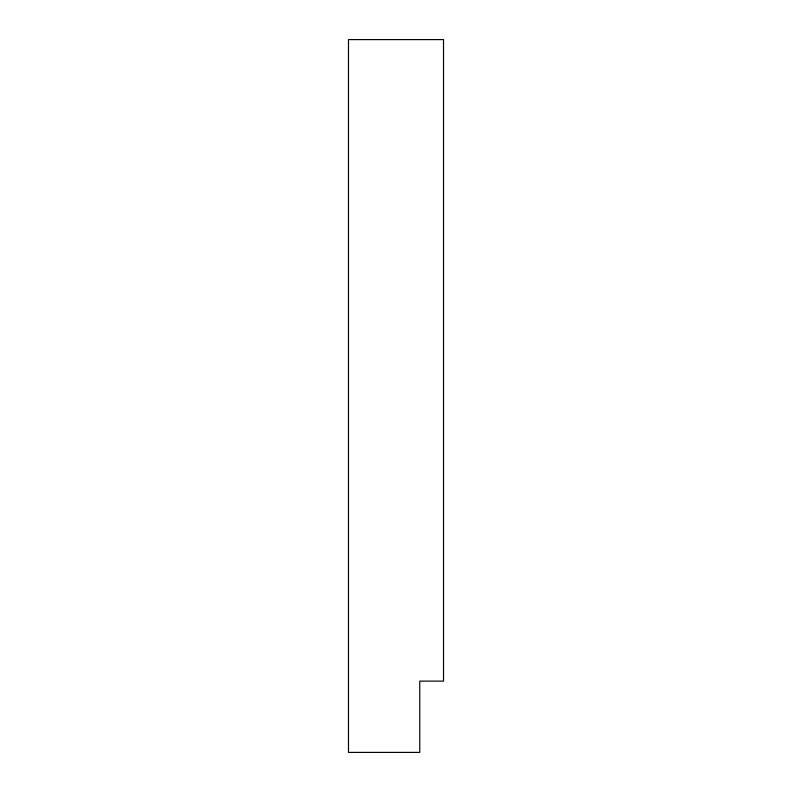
<?xml version="1.0" encoding="UTF-8"?>
<svg xmlns="http://www.w3.org/2000/svg" width="792" height="792" viewBox="0 0 792 792"><rect width="100%" height="100%" fill="white"/><g stroke="black" fill="none" stroke-linecap="round" stroke-linejoin="round"><path stroke-width="1.19" d="M443.52 39.6L348.48 39.6L348.48 752.4L419.76 752.4L419.76 681.12L443.52 681.12L443.52 39.6"/></g></svg>
